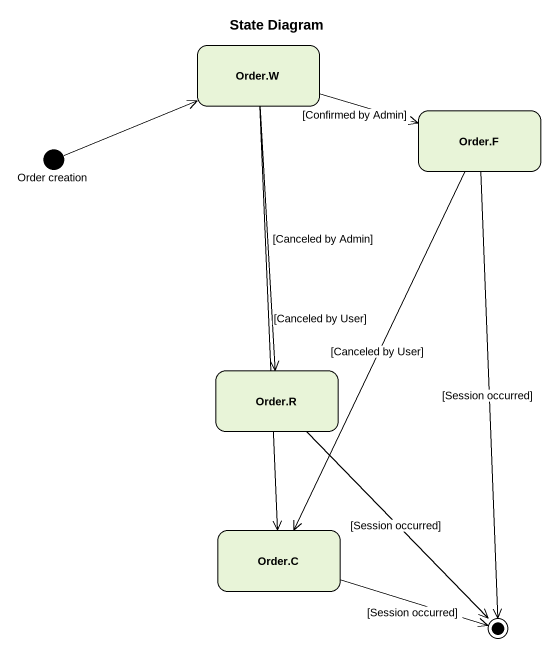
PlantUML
@startuml
title State Diagram
hide empty description
state "Order.W" as Order_W
state "Order.F" as Order_F
state "Order creation" as Order_creation <<start>>
state "Order.R" as Order_R
state "Order.C" as Order_C
Order_W -right-> Order_F : [Confirmed by Admin]
Order_W --> Order_R : [Canceled by Admin]
Order_W --> Order_C : [Canceled by User]
Order_F --> Order_C : [Canceled by User]
Order_creation -right-> Order_W
Order_F --> [*] : [Session occurred]
Order_R --> [*] : [Session occurred]
Order_C -right-> [*] : [Session occurred]
@enduml
